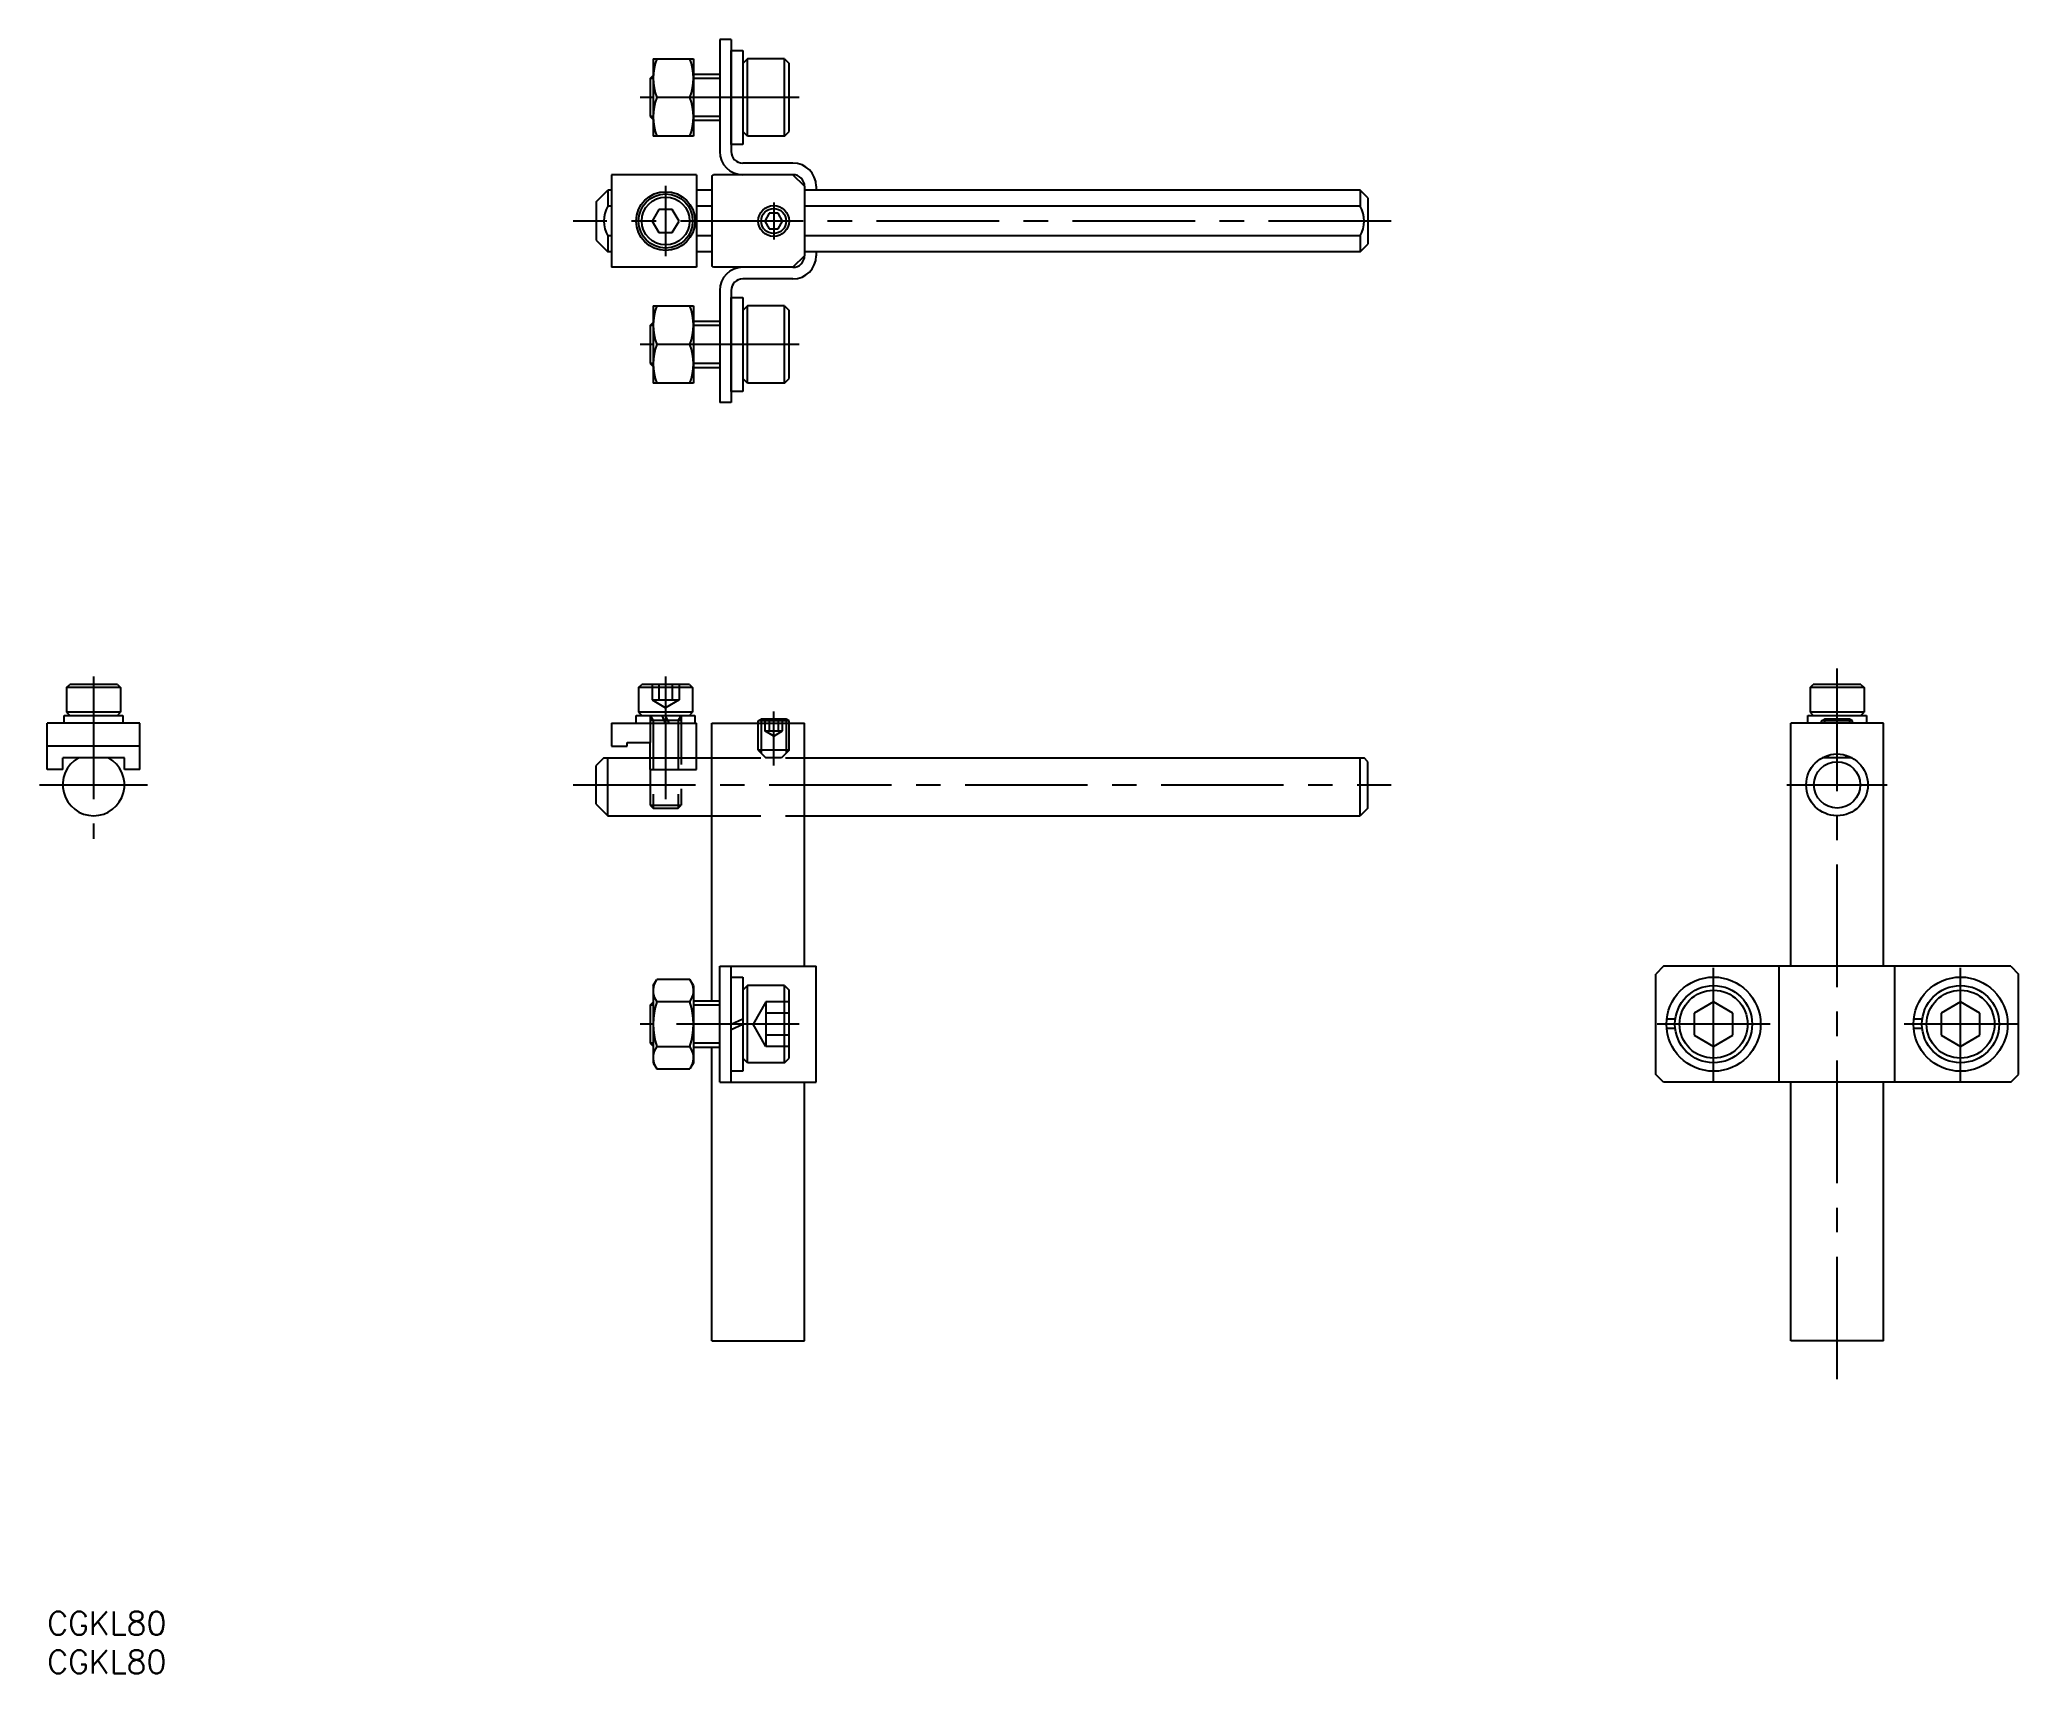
# Model space of a CAD drawing. Extents: x -1 to 255, y -8 to 204.
import ezdxf

# ---------------------------------------------------------------- set-up
doc = ezdxf.new("R2010")
doc.units = 0
doc.header["$LTSCALE"] = 0.5
doc.linetypes.add('CENTER', pattern=[50.8, 31.75, -6.35, 6.35, -6.35])
doc.linetypes.add('DASHED', pattern=[19.05, 12.7, -6.35])
doc.layers.get('0').update_dxf_attribs({"linetype": 'CONTINUOUS'})
doc.layers.add('CENTER', color=1, linetype='CENTER')
doc.styles.get("Standard").update_dxf_attribs({"font": 'txt.shx', "height": 3, "bigfont": 'bigfont.shx'})

# ---------------------------------------------------------------- blocks, each defined once
blk = doc.blocks.new('*U54')
at = {"color": 7, "linetype": 'CONTINUOUS'}
blk.add_text('CGKL80', height=3, dxfattribs=at).set_placement((0, -3))
blk = doc.blocks.new('*U55')
at = {"color": 7, "linetype": 'CONTINUOUS'}
blk.add_text('CGKL80', height=3, dxfattribs=at).set_placement((0, -8))

msp = doc.modelspace()

# ---------------------------------------------------------------- linework, layer by layer
at = {"color": 7, "linetype": 'CONTINUOUS'}
for p, q in [((88.62, 203.64), (87.12, 203.64)), ((87.12, 203.64), (87.12, 189.14)), ((88.62, 203.64), (88.62, 189.14)), ((78.52, 201.14), (78.52, 191.14)), ((78.52, 201.14), (83.72, 201.14)), ((83.72, 201.14), (83.72, 191.14)), ((88.62, 190.04), (88.62, 202.24)), ((88.62, 202.24), (90.12, 202.24)), ((90.12, 202.24), (90.12, 190.04)), ((90.72, 201.14), (90.12, 200.54)), ((90.72, 191.14), (90.72, 201.14)), ((95.52, 201.14), (90.72, 201.14)), ((95.52, 191.14), (95.52, 201.14)), ((95.52, 201.14), (96.12, 200.54)), ((96.12, 191.74), (96.12, 200.54)), ((78.12, 198.6), (78.52, 199)), ((78.12, 198.6), (78.12, 193.68)), ((87.12, 199.14), (83.72, 199.14)), ((83.27, 196.14), (78.96, 196.14)), ((78.12, 193.68), (78.52, 193.28)), ((87.12, 193.14), (83.72, 193.14)), ((83.72, 191.14), (78.52, 191.14)), ((90.12, 190.04), (88.62, 190.04)), ((90.72, 191.14), (90.12, 191.74)), ((95.52, 191.14), (90.72, 191.14)), ((95.52, 191.14), (96.12, 191.74)), ((96.62, 187.64), (90.12, 187.64)), ((84.12, 186.14), (73.12, 186.14)), ((73.12, 186.14), (73.12, 174.14)), ((84.12, 186.14), (84.12, 174.14)), ((86.12, 185.94), (86.32, 186.14)), ((86.12, 185.94), (86.12, 174.34)), ((96.62, 186.14), (86.32, 186.14)), ((98.12, 184.64), (96.62, 186.14)), ((98.12, 184.64), (98.12, 175.64)), ((99.62, 184.64), (99.62, 184.14)), ((71.12, 182.64), (72.62, 184.14)), ((71.12, 182.64), (71.12, 177.64)), ((72.62, 184.14), (72.62, 182.08)), ((73.12, 184.14), (72.62, 184.14)), ((73.12, 182.08), (72.62, 182.08)), ((86.12, 184.14), (84.12, 184.14)), ((86.12, 182.08), (84.12, 182.08)), ((170.12, 184.14), (98.12, 184.14)), ((170.12, 182.08), (98.12, 182.08)), ((171.12, 183.14), (170.12, 184.14)), ((170.12, 184.14), (170.12, 182.08)), ((171.12, 183.14), (171.12, 177.14)), ((79.25, 181.64), (78.38, 180.14)), ((78.38, 180.14), (79.25, 178.64)), ((80.98, 181.64), (79.25, 181.64)), ((81.85, 180.14), (80.98, 181.64)), ((80.98, 178.64), (81.85, 180.14)), ((93.54, 181.14), (92.96, 180.14)), ((92.96, 180.14), (93.54, 179.14)), ((94.69, 181.14), (93.54, 181.14)), ((95.27, 180.14), (94.69, 181.14)), ((94.69, 179.14), (95.27, 180.14)), ((71.12, 177.64), (72.62, 176.14)), ((73.12, 178.21), (72.62, 178.21)), ((72.62, 178.21), (72.62, 176.14)), ((79.25, 178.64), (80.98, 178.64)), ((86.12, 178.21), (84.12, 178.21)), ((93.54, 179.14), (94.69, 179.14)), ((170.12, 178.21), (98.12, 178.21)), ((170.12, 178.21), (170.12, 176.14)), ((170.12, 176.14), (171.12, 177.14)), ((73.12, 176.14), (72.62, 176.14)), ((86.12, 176.14), (84.12, 176.14)), ((98.12, 175.64), (96.62, 174.14)), ((170.12, 176.14), (98.12, 176.14)), ((99.62, 176.14), (99.62, 175.64)), ((84.12, 174.14), (73.12, 174.14)), ((86.32, 174.14), (86.12, 174.34)), ((96.62, 174.14), (86.32, 174.14)), ((96.62, 172.64), (90.12, 172.64)), ((87.12, 171.14), (87.12, 156.64)), ((88.62, 171.14), (88.62, 156.64)), ((88.62, 158.04), (88.62, 170.24)), ((88.62, 170.24), (90.12, 170.24)), ((90.12, 170.24), (90.12, 158.04)), ((78.12, 166.6), (78.52, 167)), ((78.52, 169.14), (78.52, 159.14)), ((78.52, 169.14), (83.72, 169.14)), ((83.72, 169.14), (83.72, 159.14)), ((87.12, 167.14), (83.72, 167.14)), ((90.72, 169.14), (90.12, 168.54)), ((90.72, 159.14), (90.72, 169.14)), ((95.52, 169.14), (90.72, 169.14)), ((95.52, 159.14), (95.52, 169.14)), ((95.52, 169.14), (96.12, 168.54)), ((96.12, 159.74), (96.12, 168.54)), ((78.12, 166.6), (78.12, 161.68)), ((83.27, 164.14), (78.96, 164.14)), ((78.12, 161.68), (78.52, 161.28)), ((83.72, 159.14), (78.52, 159.14)), ((87.12, 161.14), (83.72, 161.14)), ((90.72, 159.14), (90.12, 159.74)), ((95.52, 159.14), (90.72, 159.14)), ((95.52, 159.14), (96.12, 159.74)), ((88.62, 156.64), (87.12, 156.64)), ((90.12, 158.04), (88.62, 158.04)), ((2.5, 119.7), (2.9, 120.1)), ((9.5, 119.7), (2.5, 119.7)), ((2.5, 119.7), (2.5, 116.5)), ((9.1, 120.1), (2.9, 120.1)), ((9.1, 120.1), (9.5, 119.7)), ((9.5, 119.7), (9.5, 116.5)), ((76.62, 119.7), (77.02, 120.1)), ((83.62, 119.7), (76.62, 119.7)), ((76.62, 119.7), (76.62, 116.5)), ((83.22, 120.1), (77.02, 120.1)), ((83.22, 120.1), (83.62, 119.7)), ((83.62, 119.7), (83.62, 116.5)), ((228.4, 119.7), (228.8, 120.1)), ((235.4, 119.7), (228.4, 119.7)), ((228.4, 119.7), (228.4, 116.5)), ((235, 120.1), (228.8, 120.1)), ((235, 120.1), (235.4, 119.7)), ((235.4, 119.7), (235.4, 116.5)), ((2.2, 116.1), (9.8, 116.1)), ((2.2, 115.1), (2.2, 116.1)), ((9.5, 116.5), (2.5, 116.5)), ((2.5, 116.5), (2.9, 116.1)), ((9.1, 116.1), (9.5, 116.5)), ((9.8, 116.1), (9.8, 115.1)), ((76.32, 116.1), (83.92, 116.1)), ((76.32, 115.1), (76.32, 116.1)), ((83.62, 116.5), (76.62, 116.5)), ((76.62, 116.5), (77.02, 116.1)), ((80.12, 115.1), (79.65, 116.1)), ((80.58, 115.1), (80.12, 116.1)), ((83.22, 116.1), (83.62, 116.5)), ((83.92, 116.1), (83.92, 115.1)), ((92.12, 115.38), (92.5, 115.6)), ((92.12, 115.1), (92.12, 115.38)), ((95.74, 115.6), (92.5, 115.6)), ((96.12, 115.38), (95.74, 115.6)), ((96.12, 115.1), (96.12, 115.38)), ((228.1, 116.1), (235.7, 116.1)), ((228.1, 115.1), (228.1, 116.1)), ((235.4, 116.5), (228.4, 116.5)), ((228.4, 116.5), (228.8, 116.1)), ((229.9, 115.38), (230.28, 115.6)), ((229.9, 115.1), (229.9, 115.38)), ((233.52, 115.6), (230.28, 115.6)), ((233.9, 115.38), (233.52, 115.6)), ((233.9, 115.1), (233.9, 115.38)), ((235, 116.1), (235.4, 116.5)), ((235.7, 116.1), (235.7, 115.1)), ((0, 109.1), (0, 115.1)), ((12, 115.1), (0, 115.1)), ((9.8, 115.1), (2.2, 115.1)), ((12, 109.1), (12, 115.1)), ((73.12, 115.1), (84.12, 115.1)), ((73.12, 115.1), (73.12, 112.1)), ((84.12, 109.1), (84.12, 115.1)), ((86.12, 115.1), (98.12, 115.1)), ((86.12, 79.1), (86.12, 115.1)), ((98.12, 83.6), (98.12, 115.1)), ((225.9, 83.6), (225.9, 115.1)), ((237.9, 115.1), (225.9, 115.1)), ((237.9, 83.6), (237.9, 115.1)), ((12, 112.1), (0, 112.1)), ((2, 109.1), (2, 110.6)), ((10, 110.6), (2, 110.6)), ((7.94, 110.6), (4.06, 110.6)), ((10, 109.1), (10, 110.6)), ((72.12, 110.6), (71.12, 109.6)), ((72.12, 110.6), (78.12, 110.6)), ((72.62, 103.1), (72.62, 110.6)), ((73.12, 112.1), (75.12, 112.1)), ((75.12, 112.6), (78.12, 112.6)), ((75.12, 112.1), (75.12, 112.6)), ((78.12, 109.1), (78.12, 112.6)), ((84.12, 110.6), (86.12, 110.6)), ((98.12, 110.6), (170.62, 110.6)), ((170.12, 103.1), (170.12, 110.6)), ((171.12, 110.1), (170.62, 110.6)), ((233.84, 110.6), (229.96, 110.6)), ((230.61, 110.89), (230.9, 110.6)), ((232.9, 110.6), (230.9, 110.6)), ((233.19, 110.89), (232.9, 110.6)), ((2, 109.1), (0, 109.1)), ((12, 109.1), (10, 109.1)), ((71.12, 104.6), (71.12, 109.6)), ((78.12, 109.1), (84.12, 109.1)), ((171.12, 104.1), (171.12, 110.1)), ((171.12, 104.1), (171.12, 110.1)), ((71.12, 104.6), (72.62, 103.1)), ((72.62, 103.1), (86.12, 103.1)), ((98.12, 103.1), (170.12, 103.1)), ((171.12, 104.1), (170.12, 103.1)), ((87.12, 83.6), (99.62, 83.6)), ((87.12, 68.6), (87.12, 83.6)), ((88.62, 68.6), (88.62, 83.6)), ((88.62, 70), (88.62, 82.2)), ((88.62, 82.2), (90.12, 82.2)), ((90.12, 82.2), (90.12, 70)), ((99.62, 68.6), (99.62, 83.6)), ((209.4, 83.6), (208.4, 82.6)), ((208.4, 69.6), (208.4, 82.6)), ((254.4, 83.6), (209.4, 83.6)), ((224.4, 68.6), (224.4, 83.6)), ((239.4, 68.6), (239.4, 83.6)), ((254.4, 83.6), (255.4, 82.6)), ((255.4, 69.6), (255.4, 82.6)), ((78.52, 81.1), (78.96, 81.87)), ((78.52, 81.1), (78.52, 71.1)), ((83.27, 81.87), (78.96, 81.87)), ((83.72, 81.1), (83.27, 81.87)), ((83.72, 81.1), (83.72, 71.1)), ((90.72, 81.1), (90.12, 80.5)), ((90.72, 71.1), (90.72, 81.1)), ((95.52, 81.1), (90.72, 81.1)), ((95.52, 71.1), (95.52, 81.1)), ((95.52, 81.1), (96.12, 80.5)), ((96.12, 71.7), (96.12, 80.5)), ((78.12, 78.56), (78.52, 78.96)), ((78.12, 78.56), (78.12, 73.64)), ((83.27, 78.99), (78.96, 78.99)), ((87.12, 79.1), (83.72, 79.1)), ((215.9, 78.99), (213.4, 77.54)), ((213.4, 77.54), (213.4, 74.66)), ((218.4, 77.54), (215.9, 78.99)), ((218.4, 74.66), (218.4, 77.54)), ((247.9, 78.99), (245.4, 77.54)), ((245.4, 77.54), (245.4, 74.66)), ((250.4, 77.54), (247.9, 78.99)), ((250.4, 74.66), (250.4, 77.54)), ((88.62, 76.1), (90.12, 76.8)), ((88.62, 75.4), (90.12, 76.1)), ((209.82, 75.6), (210.92, 75.6)), ((209.84, 76.81), (210.95, 76.81)), ((213.4, 74.66), (215.9, 73.21)), ((215.9, 73.21), (218.4, 74.66)), ((241.82, 75.6), (242.92, 75.6)), ((241.84, 76.81), (242.95, 76.81)), ((245.4, 74.66), (247.9, 73.21)), ((247.9, 73.21), (250.4, 74.66)), ((78.12, 73.64), (78.52, 73.24)), ((78.96, 73.21), (83.27, 73.21)), ((87.12, 73.1), (83.72, 73.1)), ((86.12, 35.1), (86.12, 73.1)), ((78.52, 71.1), (78.96, 70.33)), ((78.96, 70.33), (83.27, 70.33)), ((83.72, 71.1), (83.27, 70.33)), ((90.12, 70), (88.62, 70)), ((90.72, 71.1), (90.12, 71.7)), ((95.52, 71.1), (90.72, 71.1)), ((95.52, 71.1), (96.12, 71.7)), ((209.4, 68.6), (208.4, 69.6)), ((254.4, 68.6), (255.4, 69.6)), ((87.12, 68.6), (99.62, 68.6)), ((98.12, 35.1), (98.12, 68.6)), ((254.4, 68.6), (209.4, 68.6)), ((225.9, 35.1), (225.9, 68.6)), ((237.9, 35.1), (237.9, 68.6)), ((86.12, 35.1), (98.12, 35.1)), ((237.9, 35.1), (225.9, 35.1))]:
    msp.add_line(p, q, dxfattribs=at)
at = {"color": 3, "linetype": 'CONTINUOUS'}
for p, q in [((78.52, 198.6), (78.12, 198.6)), ((87.12, 198.6), (83.72, 198.6)), ((78.52, 193.68), (78.12, 193.68)), ((87.12, 193.68), (83.72, 193.68)), ((78.52, 166.6), (78.12, 166.6)), ((87.12, 166.6), (83.72, 166.6)), ((78.52, 161.68), (78.12, 161.68)), ((87.12, 161.68), (83.72, 161.68)), ((96.12, 115.38), (92.12, 115.38)), ((92.5, 115.6), (92.5, 115.1)), ((95.74, 115.6), (95.74, 115.1)), ((233.9, 115.38), (229.9, 115.38)), ((230.28, 115.6), (230.28, 115.1)), ((233.52, 115.6), (233.52, 115.1)), ((78.52, 78.56), (78.12, 78.56)), ((87.12, 78.56), (83.72, 78.56)), ((78.52, 73.64), (78.12, 73.64)), ((87.12, 73.64), (83.72, 73.64))]:
    msp.add_line(p, q, dxfattribs=at)
at = {"color": 3, "linetype": 'DASHED'}
for p, q in [((78.38, 120.1), (78.38, 118.1)), ((78.38, 118.1), (80.12, 117.1)), ((78.38, 118.1), (81.85, 118.1)), ((79.25, 120.1), (79.25, 118.1)), ((81.85, 118.1), (80.12, 117.1)), ((80.98, 120.1), (80.98, 118.1)), ((81.85, 120.1), (81.85, 118.1)), ((78.12, 116.1), (78.5, 115.44)), ((78.12, 116.1), (78.12, 112.6)), ((82.12, 115.44), (78.12, 115.44)), ((78.5, 115.44), (78.5, 104.1)), ((82.12, 116.1), (81.74, 115.44)), ((81.74, 115.44), (81.74, 104.1)), ((82.12, 116.1), (82.12, 104.48)), ((92.96, 115.6), (92.96, 114.1)), ((93.54, 115.6), (93.54, 114.1)), ((94.69, 115.6), (94.69, 114.1)), ((95.27, 114.1), (95.27, 115.6)), ((92.12, 111.6), (92.12, 115.1)), ((92.5, 115.1), (92.5, 111.22)), ((94.12, 113.43), (92.96, 114.1)), ((92.96, 114.1), (95.27, 114.1)), ((94.12, 113.43), (95.27, 114.1)), ((95.74, 115.1), (95.74, 111.22)), ((96.12, 111.6), (96.12, 115.1)), ((78.12, 110.6), (84.12, 110.6)), ((86.12, 110.6), (98.12, 110.6)), ((92.12, 111.6), (93.12, 110.6)), ((96.12, 111.6), (92.12, 111.6)), ((95.12, 110.6), (93.12, 110.6)), ((96.12, 111.6), (95.12, 110.6)), ((78.12, 109.1), (78.12, 104.48)), ((78.12, 104.48), (82.12, 104.48)), ((78.12, 104.48), (78.5, 104.1)), ((78.5, 104.1), (81.74, 104.1)), ((81.74, 104.1), (82.12, 104.48)), ((86.12, 103.1), (98.12, 103.1)), ((93.12, 78.99), (91.45, 76.1)), ((96.12, 78.99), (93.12, 78.99)), ((93.12, 78.99), (93.12, 73.21)), ((96.12, 77.54), (93.12, 77.54)), ((93.12, 73.21), (91.45, 76.1)), ((96.12, 74.66), (93.12, 74.66)), ((96.12, 73.21), (93.12, 73.21))]:
    msp.add_line(p, q, dxfattribs=at)
at = {"color": 7, "linetype": 'CONTINUOUS'}
for centre, radius in [((80.12, 180.14), 3.8), ((80.12, 180.14), 3.5), ((80.12, 180.14), 3.1), ((94.12, 180.14), 2), ((231.9, 107.1), 4), ((231.9, 107.1), 3), ((215.9, 76.1), 6.1), ((247.9, 76.1), 6.1), ((215.9, 76.1), 5), ((215.9, 76.1), 4.4), ((247.9, 76.1), 5), ((247.9, 76.1), 4.4)]:
    msp.add_circle(centre, radius, dxfattribs=at)
at = {"color": 3, "linetype": 'CONTINUOUS'}
msp.add_circle((94.12, 180.14), 1.62, dxfattribs=at)
at = {"color": 7, "linetype": 'CONTINUOUS'}
for centre, radius, start, end in [((85.74, 198.64), 7.22, 159.7438, 200.2562), ((76.5, 198.64), 7.22, 339.7438, 20.2562), ((85.74, 193.64), 7.22, 159.7438, 200.2562), ((76.5, 193.64), 7.22, 339.7438, 20.2562), ((90.12, 189.14), 3, 180, 270), ((90.12, 189.14), 1.5, 180, 270), ((96.62, 184.64), 3, 0, 90), ((96.62, 184.64), 1.5, 0, 90), ((76.12, 180.14), 4, 151.045, 208.955), ((166.62, 180.14), 4, 331.045, 28.955), ((96.62, 175.64), 3, 270, 0), ((96.62, 175.64), 1.5, 270, 0), ((90.12, 171.14), 3, 90, 180), ((90.12, 171.14), 1.5, 90, 180), ((85.74, 166.64), 7.22, 159.7438, 200.2562), ((76.5, 166.64), 7.22, 339.7438, 20.2562), ((85.74, 161.64), 7.22, 159.7438, 200.2562), ((76.5, 161.64), 7.22, 339.7438, 20.2562), ((6, 107.1), 4, 118.955, 61.045), ((81.07, 80.43), 2.56, 154.3842, 214.3842), ((81.16, 80.43), 2.56, 325.6158, 25.6158), ((88.07, 76.1), 9.55, 162.412, 197.588), ((74.16, 76.1), 9.55, 342.412, 17.588), ((81.07, 71.77), 2.56, 145.6158, 205.6158), ((81.16, 71.77), 2.56, 334.3842, 34.3842)]:
    msp.add_arc(centre, radius, start, end, dxfattribs=at)
at = {"layer": 'CENTER', "color": 1, "linetype": 'CENTER'}
for p, q in [((97.42, 196.14), (76.82, 196.14)), ((80.12, 184.7), (80.12, 175.58)), ((94.12, 182.54), (94.12, 177.74)), ((174.12, 180.14), (68.12, 180.14)), ((96.52, 180.14), (91.72, 180.14)), ((97.42, 164.14), (76.82, 164.14)), ((231.9, 30.1), (231.9, 123.1)), ((6, 121.14), (6, 100.1)), ((80.12, 121.14), (80.12, 103.06)), ((94.12, 109.6), (94.12, 116.6)), ((-1, 107.1), (13, 107.1)), ((68.12, 107.1), (174.12, 107.1)), ((225.4, 107.1), (238.4, 107.1)), ((215.9, 68.78), (215.9, 83.42)), ((247.9, 68.78), (247.9, 83.42)), ((97.42, 76.1), (76.82, 76.1)), ((223.22, 76.1), (208.58, 76.1)), ((255.22, 76.1), (240.58, 76.1))]:
    msp.add_line(p, q, dxfattribs=at)

# ---------------------------------------------------------------- block references
at = {"color": 7, "linetype": 'CONTINUOUS'}
for name in ['*U54', '*U55']:
    msp.add_blockref(name, (0, 0), dxfattribs=at)

doc.saveas('drawing.dxf')
